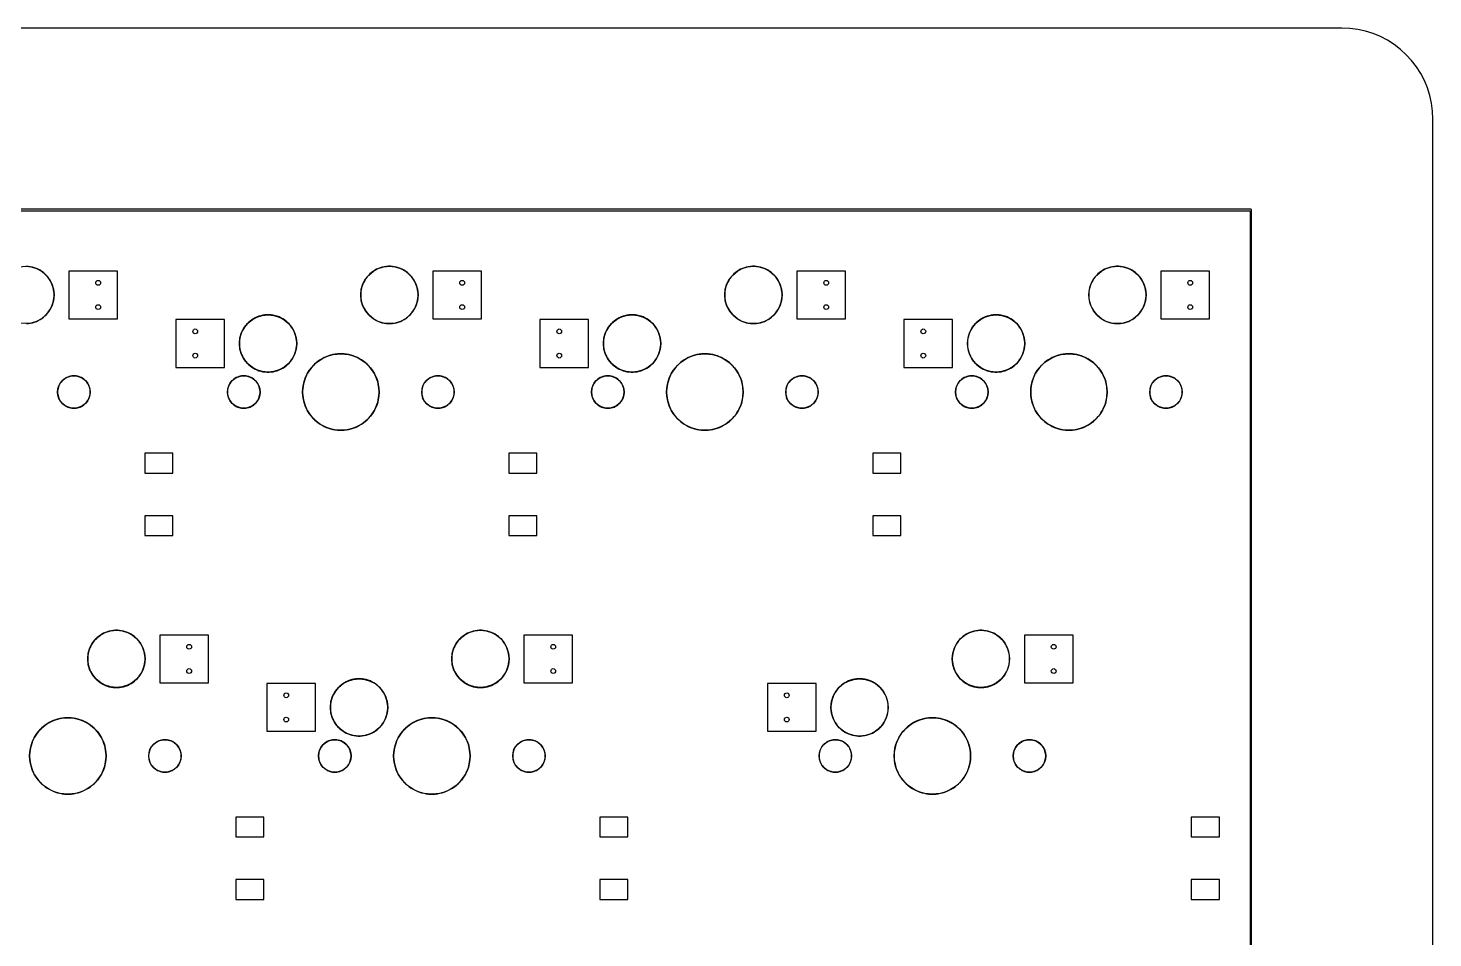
# Model space of a CAD drawing. Header units: millimetres. Extents: x 0 to 248, y 0 to 95.
# Drawn here: x 174.1 to 247.7, y 47.6 to 95.2 of the extents above; entities that cross this region are included whole.
import ezdxf

# ---------------------------------------------------------------- set-up
doc = ezdxf.new("R2010")
doc.units = ezdxf.units.MM

msp = doc.modelspace()

# ---------------------------------------------------------------- linework, layer by layer
at = {"layer": '16_copper'}
for points in [[(178.815, 82.53), (176.265, 82.53), (176.265, 80.03), (178.815, 80.03)], [(197.865, 82.53), (195.315, 82.53), (195.315, 80.03), (197.865, 80.03)], [(216.915, 82.53), (214.365, 82.53), (214.365, 80.03), (216.915, 80.03)], [(235.965, 82.53), (233.415, 82.53), (233.415, 80.03), (235.965, 80.03)], [(184.415, 79.99), (181.865, 79.99), (181.865, 77.49), (184.415, 77.49)], [(203.465, 79.99), (200.915, 79.99), (200.915, 77.49), (203.465, 77.49)], [(222.515, 79.99), (219.965, 79.99), (219.965, 77.49), (222.515, 77.49)], [(181.712, 72.996), (180.238, 72.996), (180.238, 71.959), (181.712, 71.959)], [(200.762, 72.996), (199.288, 72.996), (199.288, 71.959), (200.762, 71.959)], [(219.812, 72.996), (218.338, 72.996), (218.338, 71.959), (219.812, 71.959)], [(181.712, 69.726), (180.238, 69.726), (180.238, 68.689), (181.712, 68.689)], [(200.762, 69.726), (199.288, 69.726), (199.288, 68.689), (200.762, 68.689)], [(219.812, 69.726), (218.338, 69.726), (218.338, 68.689), (219.812, 68.689)], [(183.578, 63.48), (181.028, 63.48), (181.028, 60.98), (183.578, 60.98)], [(202.627, 63.48), (200.078, 63.48), (200.078, 60.98), (202.627, 60.98)], [(228.821, 63.48), (226.271, 63.48), (226.271, 60.98), (228.821, 60.98)], [(189.178, 60.94), (186.627, 60.94), (186.627, 58.44), (189.178, 58.44)], [(215.371, 60.94), (212.821, 60.94), (212.821, 58.44), (215.371, 58.44)], [(186.475, 53.946), (185.001, 53.946), (185.001, 52.909), (186.475, 52.909)], [(205.525, 53.946), (204.05, 53.946), (204.05, 52.909), (205.525, 52.909)], [(236.481, 53.946), (235.007, 53.946), (235.007, 52.909), (236.481, 52.909)], [(186.475, 50.676), (185.001, 50.676), (185.001, 49.639), (186.475, 49.639)], [(205.525, 50.676), (204.05, 50.676), (204.05, 49.639), (205.525, 49.639)], [(236.481, 50.676), (235.007, 50.676), (235.007, 49.639), (236.481, 49.639)]]:
    msp.add_lwpolyline(points, close=True, dxfattribs=at)
at = {"layer": '1_copper'}
msp.add_lwpolyline([(238.163, 9.525), (238.163, 85.725), (238.163, 85.726), (238.163, 85.727), (238.161, 85.733), (238.16, 85.74), (238.159, 85.741), (238.159, 85.742), (238.155, 85.747), (238.151, 85.753), (238.15, 85.753), (238.15, 85.754), (238.144, 85.757), (238.138, 85.761), (238.137, 85.761), (238.136, 85.761), (238.125, 85.763), (9.525, 85.763)], dxfattribs=at)
msp.add_lwpolyline([(9.563, 9.563), (9.563, 85.687), (238.087, 85.687), (238.087, 9.563)], close=True, dxfattribs=at)
at = {"layer": 'drills_NPTH'}
for centre, radius in [((173.99, 81.28), 1.5), ((193.04, 81.28), 1.5), ((212.09, 81.28), 1.5), ((231.14, 81.28), 1.5), ((186.69, 78.74), 1.5), ((205.74, 78.74), 1.5), ((224.79, 78.74), 1.5), ((190.5, 76.2), 2), ((209.55, 76.2), 2), ((228.6, 76.2), 2), ((176.53, 76.2), 0.85), ((185.42, 76.2), 0.85), ((195.58, 76.2), 0.85), ((204.47, 76.2), 0.85), ((214.63, 76.2), 0.85), ((223.52, 76.2), 0.85), ((233.68, 76.2), 0.85), ((178.752, 62.23), 1.5), ((197.803, 62.23), 1.5), ((223.996, 62.23), 1.5), ((191.453, 59.69), 1.5), ((217.646, 59.69), 1.5), ((176.213, 57.15), 2), ((195.263, 57.15), 2), ((221.456, 57.15), 2), ((181.293, 57.15), 0.85), ((190.183, 57.15), 0.85), ((200.343, 57.15), 0.85), ((216.376, 57.15), 0.85), ((226.536, 57.15), 0.85)]:
    msp.add_circle(centre, radius, dxfattribs=at)
at = {"layer": 'drills_PTH'}
for centre in [(177.8, 81.915), (196.85, 81.915), (215.9, 81.915), (234.95, 81.915), (177.8, 80.645), (196.85, 80.645), (215.9, 80.645), (234.95, 80.645), (182.88, 79.375), (201.93, 79.375), (220.98, 79.375), (182.88, 78.105), (201.93, 78.105), (220.98, 78.105), (182.562, 62.865), (201.613, 62.865), (227.806, 62.865), (182.562, 61.595), (201.613, 61.595), (227.806, 61.595), (187.643, 60.325), (213.836, 60.325), (187.643, 59.055), (213.836, 59.055)]:
    msp.add_circle(centre, 0.125, dxfattribs=at)
at = {"layer": 'holes'}
msp.add_lwpolyline([(174.044, 79.78), (174.15, 79.788), (174.257, 79.803), (174.361, 79.826), (174.464, 79.856), (174.564, 79.893), (174.662, 79.938), (174.756, 79.989), (174.846, 80.047), (174.932, 80.111), (175.013, 80.181), (175.089, 80.257), (175.159, 80.338), (175.223, 80.424), (175.281, 80.514), (175.332, 80.608), (175.377, 80.706), (175.414, 80.806), (175.444, 80.909), (175.467, 81.014), (175.482, 81.12), (175.49, 81.226), (175.49, 81.334), (175.482, 81.44), (175.467, 81.547), (175.444, 81.651), (175.414, 81.754), (175.377, 81.854), (175.332, 81.952), (175.281, 82.046), (175.223, 82.136), (175.159, 82.222), (175.089, 82.303), (175.013, 82.379), (174.932, 82.449), (174.846, 82.513), (174.756, 82.571), (174.662, 82.622), (174.564, 82.667), (174.464, 82.704), (174.361, 82.734), (174.257, 82.757), (174.15, 82.772), (174.044, 82.78)], dxfattribs=at)
for points in [[(191.54, 81.226), (191.548, 81.12), (191.563, 81.014), (191.586, 80.909), (191.616, 80.806), (191.653, 80.706), (191.698, 80.608), (191.749, 80.514), (191.807, 80.424), (191.871, 80.338), (191.941, 80.257), (192.017, 80.181), (192.098, 80.111), (192.184, 80.047), (192.274, 79.989), (192.368, 79.938), (192.466, 79.893), (192.566, 79.856), (192.669, 79.826), (192.774, 79.803), (192.88, 79.788), (192.986, 79.78), (193.094, 79.78), (193.2, 79.788), (193.306, 79.803), (193.411, 79.826), (193.514, 79.856), (193.614, 79.893), (193.712, 79.938), (193.806, 79.989), (193.896, 80.047), (193.982, 80.111), (194.063, 80.181), (194.139, 80.257), (194.209, 80.338), (194.273, 80.424), (194.331, 80.514), (194.382, 80.608), (194.427, 80.706), (194.464, 80.806), (194.494, 80.909), (194.517, 81.014), (194.532, 81.12), (194.54, 81.226), (194.54, 81.334), (194.532, 81.44), (194.517, 81.547), (194.494, 81.651), (194.464, 81.754), (194.427, 81.854), (194.382, 81.952), (194.331, 82.046), (194.273, 82.136), (194.209, 82.222), (194.139, 82.303), (194.063, 82.379), (193.982, 82.449), (193.896, 82.513), (193.806, 82.571), (193.712, 82.622), (193.614, 82.667), (193.514, 82.704), (193.411, 82.734), (193.306, 82.757), (193.2, 82.772), (193.094, 82.78), (192.986, 82.78), (192.88, 82.772), (192.774, 82.757), (192.669, 82.734), (192.566, 82.704), (192.466, 82.667), (192.368, 82.622), (192.274, 82.571), (192.184, 82.513), (192.098, 82.449), (192.017, 82.379), (191.941, 82.303), (191.871, 82.222), (191.807, 82.136), (191.749, 82.046), (191.698, 81.952), (191.653, 81.854), (191.616, 81.754), (191.586, 81.651), (191.563, 81.547), (191.548, 81.44), (191.54, 81.334), (191.54, 81.226)], [(210.59, 81.226), (210.598, 81.12), (210.613, 81.014), (210.636, 80.909), (210.666, 80.806), (210.703, 80.706), (210.748, 80.608), (210.799, 80.514), (210.857, 80.424), (210.921, 80.338), (210.991, 80.257), (211.067, 80.181), (211.148, 80.111), (211.234, 80.047), (211.324, 79.989), (211.418, 79.938), (211.516, 79.893), (211.616, 79.856), (211.719, 79.826), (211.824, 79.803), (211.93, 79.788), (212.036, 79.78), (212.144, 79.78), (212.25, 79.788), (212.357, 79.803), (212.461, 79.826), (212.564, 79.856), (212.664, 79.893), (212.762, 79.938), (212.856, 79.989), (212.946, 80.047), (213.032, 80.111), (213.113, 80.181), (213.189, 80.257), (213.259, 80.338), (213.323, 80.424), (213.381, 80.514), (213.432, 80.608), (213.477, 80.706), (213.514, 80.806), (213.544, 80.909), (213.567, 81.014), (213.582, 81.12), (213.59, 81.226), (213.59, 81.334), (213.582, 81.44), (213.567, 81.547), (213.544, 81.651), (213.514, 81.754), (213.477, 81.854), (213.432, 81.952), (213.381, 82.046), (213.323, 82.136), (213.259, 82.222), (213.189, 82.303), (213.113, 82.379), (213.032, 82.449), (212.946, 82.513), (212.856, 82.571), (212.762, 82.622), (212.664, 82.667), (212.564, 82.704), (212.461, 82.734), (212.357, 82.757), (212.25, 82.772), (212.144, 82.78), (212.036, 82.78), (211.93, 82.772), (211.824, 82.757), (211.719, 82.734), (211.616, 82.704), (211.516, 82.667), (211.418, 82.622), (211.324, 82.571), (211.234, 82.513), (211.148, 82.449), (211.067, 82.379), (210.991, 82.303), (210.921, 82.222), (210.857, 82.136), (210.799, 82.046), (210.748, 81.952), (210.703, 81.854), (210.666, 81.754), (210.636, 81.651), (210.613, 81.547), (210.598, 81.44), (210.59, 81.334), (210.59, 81.226)], [(229.64, 81.226), (229.648, 81.12), (229.663, 81.014), (229.686, 80.909), (229.716, 80.806), (229.753, 80.706), (229.798, 80.608), (229.849, 80.514), (229.907, 80.424), (229.971, 80.338), (230.041, 80.257), (230.117, 80.181), (230.198, 80.111), (230.284, 80.047), (230.374, 79.989), (230.468, 79.938), (230.566, 79.893), (230.666, 79.856), (230.769, 79.826), (230.874, 79.803), (230.98, 79.788), (231.086, 79.78), (231.194, 79.78), (231.3, 79.788), (231.407, 79.803), (231.511, 79.826), (231.614, 79.856), (231.714, 79.893), (231.812, 79.938), (231.906, 79.989), (231.996, 80.047), (232.082, 80.111), (232.163, 80.181), (232.239, 80.257), (232.309, 80.338), (232.373, 80.424), (232.431, 80.514), (232.482, 80.608), (232.527, 80.706), (232.564, 80.806), (232.594, 80.909), (232.617, 81.014), (232.632, 81.12), (232.64, 81.226), (232.64, 81.334), (232.632, 81.44), (232.617, 81.547), (232.594, 81.651), (232.564, 81.754), (232.527, 81.854), (232.482, 81.952), (232.431, 82.046), (232.373, 82.136), (232.309, 82.222), (232.239, 82.303), (232.163, 82.379), (232.082, 82.449), (231.996, 82.513), (231.906, 82.571), (231.812, 82.622), (231.714, 82.667), (231.614, 82.704), (231.511, 82.734), (231.407, 82.757), (231.3, 82.772), (231.194, 82.78), (231.086, 82.78), (230.98, 82.772), (230.874, 82.757), (230.769, 82.734), (230.666, 82.704), (230.566, 82.667), (230.468, 82.622), (230.374, 82.571), (230.284, 82.513), (230.198, 82.449), (230.117, 82.379), (230.041, 82.303), (229.971, 82.222), (229.907, 82.136), (229.849, 82.046), (229.798, 81.952), (229.753, 81.854), (229.716, 81.754), (229.686, 81.651), (229.663, 81.547), (229.648, 81.44), (229.64, 81.334), (229.64, 81.226)], [(185.19, 78.686), (185.198, 78.58), (185.213, 78.474), (185.236, 78.369), (185.266, 78.266), (185.303, 78.166), (185.348, 78.068), (185.399, 77.974), (185.457, 77.884), (185.521, 77.798), (185.591, 77.717), (185.667, 77.641), (185.748, 77.571), (185.834, 77.507), (185.924, 77.449), (186.018, 77.398), (186.116, 77.353), (186.216, 77.316), (186.319, 77.286), (186.424, 77.263), (186.53, 77.248), (186.636, 77.24), (186.744, 77.24), (186.85, 77.248), (186.957, 77.263), (187.061, 77.286), (187.164, 77.316), (187.264, 77.353), (187.362, 77.398), (187.456, 77.449), (187.546, 77.507), (187.632, 77.571), (187.713, 77.641), (187.789, 77.717), (187.859, 77.798), (187.923, 77.884), (187.981, 77.974), (188.032, 78.068), (188.077, 78.166), (188.114, 78.266), (188.144, 78.369), (188.167, 78.474), (188.182, 78.58), (188.19, 78.686), (188.19, 78.794), (188.182, 78.9), (188.167, 79.007), (188.144, 79.111), (188.114, 79.214), (188.077, 79.314), (188.032, 79.412), (187.981, 79.506), (187.923, 79.596), (187.859, 79.682), (187.789, 79.763), (187.713, 79.839), (187.632, 79.909), (187.546, 79.973), (187.456, 80.031), (187.362, 80.082), (187.264, 80.127), (187.164, 80.164), (187.061, 80.194), (186.957, 80.217), (186.85, 80.232), (186.744, 80.24), (186.636, 80.24), (186.53, 80.232), (186.424, 80.217), (186.319, 80.194), (186.216, 80.164), (186.116, 80.127), (186.018, 80.082), (185.924, 80.031), (185.834, 79.973), (185.748, 79.909), (185.667, 79.839), (185.591, 79.763), (185.521, 79.682), (185.457, 79.596), (185.399, 79.506), (185.348, 79.412), (185.303, 79.314), (185.266, 79.214), (185.236, 79.111), (185.213, 79.007), (185.198, 78.9), (185.19, 78.794), (185.19, 78.686)], [(204.24, 78.686), (204.248, 78.58), (204.263, 78.474), (204.286, 78.369), (204.316, 78.266), (204.353, 78.166), (204.398, 78.068), (204.449, 77.974), (204.507, 77.884), (204.571, 77.798), (204.641, 77.717), (204.717, 77.641), (204.798, 77.571), (204.884, 77.507), (204.974, 77.449), (205.068, 77.398), (205.166, 77.353), (205.266, 77.316), (205.369, 77.286), (205.474, 77.263), (205.58, 77.248), (205.686, 77.24), (205.794, 77.24), (205.9, 77.248), (206.007, 77.263), (206.111, 77.286), (206.214, 77.316), (206.314, 77.353), (206.412, 77.398), (206.506, 77.449), (206.596, 77.507), (206.682, 77.571), (206.763, 77.641), (206.839, 77.717), (206.909, 77.798), (206.973, 77.884), (207.031, 77.974), (207.082, 78.068), (207.127, 78.166), (207.164, 78.266), (207.194, 78.369), (207.217, 78.474), (207.232, 78.58), (207.24, 78.686), (207.24, 78.794), (207.232, 78.9), (207.217, 79.007), (207.194, 79.111), (207.164, 79.214), (207.127, 79.314), (207.082, 79.412), (207.031, 79.506), (206.973, 79.596), (206.909, 79.682), (206.839, 79.763), (206.763, 79.839), (206.682, 79.909), (206.596, 79.973), (206.506, 80.031), (206.412, 80.082), (206.314, 80.127), (206.214, 80.164), (206.111, 80.194), (206.007, 80.217), (205.9, 80.232), (205.794, 80.24), (205.686, 80.24), (205.58, 80.232), (205.474, 80.217), (205.369, 80.194), (205.266, 80.164), (205.166, 80.127), (205.068, 80.082), (204.974, 80.031), (204.884, 79.973), (204.798, 79.909), (204.717, 79.839), (204.641, 79.763), (204.571, 79.682), (204.507, 79.596), (204.449, 79.506), (204.398, 79.412), (204.353, 79.314), (204.316, 79.214), (204.286, 79.111), (204.263, 79.007), (204.248, 78.9), (204.24, 78.794), (204.24, 78.686)], [(223.29, 78.686), (223.298, 78.58), (223.313, 78.474), (223.336, 78.369), (223.366, 78.266), (223.403, 78.166), (223.448, 78.068), (223.499, 77.974), (223.557, 77.884), (223.621, 77.798), (223.691, 77.717), (223.767, 77.641), (223.848, 77.571), (223.934, 77.507), (224.024, 77.449), (224.118, 77.398), (224.216, 77.353), (224.316, 77.316), (224.419, 77.286), (224.524, 77.263), (224.63, 77.248), (224.736, 77.24), (224.844, 77.24), (224.95, 77.248), (225.056, 77.263), (225.161, 77.286), (225.264, 77.316), (225.364, 77.353), (225.462, 77.398), (225.556, 77.449), (225.646, 77.507), (225.732, 77.571), (225.813, 77.641), (225.889, 77.717), (225.959, 77.798), (226.023, 77.884), (226.081, 77.974), (226.132, 78.068), (226.177, 78.166), (226.214, 78.266), (226.244, 78.369), (226.267, 78.474), (226.282, 78.58), (226.29, 78.686), (226.29, 78.794), (226.282, 78.9), (226.267, 79.007), (226.244, 79.111), (226.214, 79.214), (226.177, 79.314), (226.132, 79.412), (226.081, 79.506), (226.023, 79.596), (225.959, 79.682), (225.889, 79.763), (225.813, 79.839), (225.732, 79.909), (225.646, 79.973), (225.556, 80.031), (225.462, 80.082), (225.364, 80.127), (225.264, 80.164), (225.161, 80.194), (225.056, 80.217), (224.95, 80.232), (224.844, 80.24), (224.736, 80.24), (224.63, 80.232), (224.524, 80.217), (224.419, 80.194), (224.316, 80.164), (224.216, 80.127), (224.118, 80.082), (224.024, 80.031), (223.934, 79.973), (223.848, 79.909), (223.767, 79.839), (223.691, 79.763), (223.621, 79.682), (223.557, 79.596), (223.499, 79.506), (223.448, 79.412), (223.403, 79.314), (223.366, 79.214), (223.336, 79.111), (223.313, 79.007), (223.298, 78.9), (223.29, 78.794), (223.29, 78.686)], [(188.5, 76.14), (188.507, 76.019), (188.522, 75.899), (188.544, 75.78), (188.573, 75.663), (188.609, 75.547), (188.651, 75.434), (188.701, 75.324), (188.757, 75.217), (188.82, 75.114), (188.888, 75.014), (188.963, 74.919), (189.043, 74.829), (189.129, 74.743), (189.219, 74.663), (189.314, 74.588), (189.414, 74.52), (189.517, 74.457), (189.624, 74.401), (189.734, 74.351), (189.847, 74.309), (189.963, 74.273), (190.08, 74.244), (190.199, 74.222), (190.319, 74.207), (190.44, 74.2), (190.56, 74.2), (190.681, 74.207), (190.801, 74.222), (190.92, 74.244), (191.037, 74.273), (191.153, 74.309), (191.266, 74.351), (191.376, 74.401), (191.483, 74.457), (191.586, 74.52), (191.686, 74.588), (191.781, 74.663), (191.871, 74.743), (191.957, 74.829), (192.037, 74.919), (192.112, 75.014), (192.18, 75.114), (192.243, 75.217), (192.299, 75.324), (192.349, 75.434), (192.391, 75.547), (192.427, 75.663), (192.456, 75.78), (192.478, 75.899), (192.493, 76.019), (192.5, 76.14), (192.5, 76.26), (192.493, 76.381), (192.478, 76.501), (192.456, 76.62), (192.427, 76.737), (192.391, 76.853), (192.349, 76.966), (192.299, 77.076), (192.243, 77.183), (192.18, 77.286), (192.112, 77.386), (192.037, 77.481), (191.957, 77.571), (191.871, 77.657), (191.781, 77.737), (191.686, 77.812), (191.586, 77.88), (191.483, 77.943), (191.376, 77.999), (191.266, 78.049), (191.153, 78.091), (191.037, 78.127), (190.92, 78.156), (190.801, 78.178), (190.681, 78.193), (190.56, 78.2), (190.44, 78.2), (190.319, 78.193), (190.199, 78.178), (190.08, 78.156), (189.963, 78.127), (189.847, 78.091), (189.734, 78.049), (189.624, 77.999), (189.517, 77.943), (189.414, 77.88), (189.314, 77.812), (189.219, 77.737), (189.129, 77.657), (189.043, 77.571), (188.963, 77.481), (188.888, 77.386), (188.82, 77.286), (188.757, 77.183), (188.701, 77.076), (188.651, 76.966), (188.609, 76.853), (188.573, 76.737), (188.544, 76.62), (188.522, 76.501), (188.507, 76.381), (188.5, 76.26), (188.5, 76.14)], [(207.55, 76.14), (207.557, 76.019), (207.572, 75.899), (207.594, 75.78), (207.623, 75.663), (207.659, 75.547), (207.701, 75.434), (207.751, 75.324), (207.807, 75.217), (207.87, 75.114), (207.938, 75.014), (208.013, 74.919), (208.093, 74.829), (208.179, 74.743), (208.269, 74.663), (208.364, 74.588), (208.464, 74.52), (208.567, 74.457), (208.674, 74.401), (208.784, 74.351), (208.897, 74.309), (209.013, 74.273), (209.13, 74.244), (209.249, 74.222), (209.369, 74.207), (209.49, 74.2), (209.61, 74.2), (209.731, 74.207), (209.851, 74.222), (209.97, 74.244), (210.087, 74.273), (210.203, 74.309), (210.316, 74.351), (210.426, 74.401), (210.533, 74.457), (210.636, 74.52), (210.736, 74.588), (210.831, 74.663), (210.921, 74.743), (211.007, 74.829), (211.087, 74.919), (211.162, 75.014), (211.23, 75.114), (211.293, 75.217), (211.349, 75.324), (211.399, 75.434), (211.441, 75.547), (211.477, 75.663), (211.506, 75.78), (211.528, 75.899), (211.543, 76.019), (211.55, 76.14), (211.55, 76.26), (211.543, 76.381), (211.528, 76.501), (211.506, 76.62), (211.477, 76.737), (211.441, 76.853), (211.399, 76.966), (211.349, 77.076), (211.293, 77.183), (211.23, 77.286), (211.162, 77.386), (211.087, 77.481), (211.007, 77.571), (210.921, 77.657), (210.831, 77.737), (210.736, 77.812), (210.636, 77.88), (210.533, 77.943), (210.426, 77.999), (210.316, 78.049), (210.203, 78.091), (210.087, 78.127), (209.97, 78.156), (209.851, 78.178), (209.731, 78.193), (209.61, 78.2), (209.49, 78.2), (209.369, 78.193), (209.249, 78.178), (209.13, 78.156), (209.013, 78.127), (208.897, 78.091), (208.784, 78.049), (208.674, 77.999), (208.567, 77.943), (208.464, 77.88), (208.364, 77.812), (208.269, 77.737), (208.179, 77.657), (208.093, 77.571), (208.013, 77.481), (207.938, 77.386), (207.87, 77.286), (207.807, 77.183), (207.751, 77.076), (207.701, 76.966), (207.659, 76.853), (207.623, 76.737), (207.594, 76.62), (207.572, 76.501), (207.557, 76.381), (207.55, 76.26), (207.55, 76.14)], [(226.6, 76.14), (226.607, 76.019), (226.622, 75.899), (226.644, 75.78), (226.673, 75.663), (226.709, 75.547), (226.751, 75.434), (226.801, 75.324), (226.857, 75.217), (226.92, 75.114), (226.988, 75.014), (227.063, 74.919), (227.143, 74.829), (227.229, 74.743), (227.319, 74.663), (227.414, 74.588), (227.514, 74.52), (227.617, 74.457), (227.724, 74.401), (227.834, 74.351), (227.947, 74.309), (228.063, 74.273), (228.18, 74.244), (228.299, 74.222), (228.419, 74.207), (228.54, 74.2), (228.66, 74.2), (228.781, 74.207), (228.901, 74.222), (229.02, 74.244), (229.137, 74.273), (229.253, 74.309), (229.366, 74.351), (229.476, 74.401), (229.583, 74.457), (229.686, 74.52), (229.786, 74.588), (229.881, 74.663), (229.971, 74.743), (230.057, 74.829), (230.137, 74.919), (230.212, 75.014), (230.28, 75.114), (230.343, 75.217), (230.399, 75.324), (230.449, 75.434), (230.491, 75.547), (230.527, 75.663), (230.556, 75.78), (230.578, 75.899), (230.593, 76.019), (230.6, 76.14), (230.6, 76.26), (230.593, 76.381), (230.578, 76.501), (230.556, 76.62), (230.527, 76.737), (230.491, 76.853), (230.449, 76.966), (230.399, 77.076), (230.343, 77.183), (230.28, 77.286), (230.212, 77.386), (230.137, 77.481), (230.057, 77.571), (229.971, 77.657), (229.881, 77.737), (229.786, 77.812), (229.686, 77.88), (229.583, 77.943), (229.476, 77.999), (229.366, 78.049), (229.253, 78.091), (229.137, 78.127), (229.02, 78.156), (228.901, 78.178), (228.781, 78.193), (228.66, 78.2), (228.54, 78.2), (228.419, 78.193), (228.299, 78.178), (228.18, 78.156), (228.063, 78.127), (227.947, 78.091), (227.834, 78.049), (227.724, 77.999), (227.617, 77.943), (227.514, 77.88), (227.414, 77.812), (227.319, 77.737), (227.229, 77.657), (227.143, 77.571), (227.063, 77.481), (226.988, 77.386), (226.92, 77.286), (226.857, 77.183), (226.801, 77.076), (226.751, 76.966), (226.709, 76.853), (226.673, 76.737), (226.644, 76.62), (226.622, 76.501), (226.607, 76.381), (226.6, 76.26), (226.6, 76.14)], [(175.68, 76.163), (175.686, 76.089), (175.699, 76.016), (175.719, 75.944), (175.744, 75.874), (175.775, 75.807), (175.812, 75.743), (175.855, 75.682), (175.903, 75.625), (175.955, 75.573), (176.012, 75.525), (176.073, 75.482), (176.137, 75.445), (176.204, 75.414), (176.274, 75.389), (176.346, 75.369), (176.419, 75.356), (176.493, 75.35), (176.567, 75.35), (176.641, 75.356), (176.714, 75.369), (176.786, 75.389), (176.856, 75.414), (176.923, 75.445), (176.987, 75.482), (177.048, 75.525), (177.105, 75.573), (177.157, 75.625), (177.205, 75.682), (177.248, 75.743), (177.285, 75.807), (177.316, 75.874), (177.341, 75.944), (177.361, 76.016), (177.374, 76.089), (177.38, 76.163), (177.38, 76.237), (177.374, 76.311), (177.361, 76.384), (177.341, 76.456), (177.316, 76.526), (177.285, 76.593), (177.248, 76.657), (177.205, 76.718), (177.157, 76.775), (177.105, 76.827), (177.048, 76.875), (176.987, 76.918), (176.923, 76.955), (176.856, 76.986), (176.786, 77.011), (176.714, 77.031), (176.641, 77.044), (176.567, 77.05), (176.493, 77.05), (176.419, 77.044), (176.346, 77.031), (176.274, 77.011), (176.204, 76.986), (176.137, 76.955), (176.073, 76.918), (176.012, 76.875), (175.955, 76.827), (175.903, 76.775), (175.855, 76.718), (175.812, 76.657), (175.775, 76.593), (175.744, 76.526), (175.719, 76.456), (175.699, 76.384), (175.686, 76.311), (175.68, 76.237), (175.68, 76.163)], [(184.57, 76.163), (184.576, 76.089), (184.589, 76.016), (184.609, 75.944), (184.634, 75.874), (184.665, 75.807), (184.702, 75.743), (184.745, 75.682), (184.793, 75.625), (184.845, 75.573), (184.902, 75.525), (184.963, 75.482), (185.027, 75.445), (185.094, 75.414), (185.164, 75.389), (185.236, 75.369), (185.309, 75.356), (185.383, 75.35), (185.457, 75.35), (185.531, 75.356), (185.604, 75.369), (185.676, 75.389), (185.746, 75.414), (185.813, 75.445), (185.877, 75.482), (185.938, 75.525), (185.995, 75.573), (186.047, 75.625), (186.095, 75.682), (186.138, 75.743), (186.175, 75.807), (186.206, 75.874), (186.231, 75.944), (186.251, 76.016), (186.264, 76.089), (186.27, 76.163), (186.27, 76.237), (186.264, 76.311), (186.251, 76.384), (186.231, 76.456), (186.206, 76.526), (186.175, 76.593), (186.138, 76.657), (186.095, 76.718), (186.047, 76.775), (185.995, 76.827), (185.938, 76.875), (185.877, 76.918), (185.813, 76.955), (185.746, 76.986), (185.676, 77.011), (185.604, 77.031), (185.531, 77.044), (185.457, 77.05), (185.383, 77.05), (185.309, 77.044), (185.236, 77.031), (185.164, 77.011), (185.094, 76.986), (185.027, 76.955), (184.963, 76.918), (184.902, 76.875), (184.845, 76.827), (184.793, 76.775), (184.745, 76.718), (184.702, 76.657), (184.665, 76.593), (184.634, 76.526), (184.609, 76.456), (184.589, 76.384), (184.576, 76.311), (184.57, 76.237), (184.57, 76.163)], [(194.73, 76.163), (194.736, 76.089), (194.749, 76.016), (194.769, 75.944), (194.794, 75.874), (194.825, 75.807), (194.862, 75.743), (194.905, 75.682), (194.953, 75.625), (195.005, 75.573), (195.062, 75.525), (195.123, 75.482), (195.187, 75.445), (195.254, 75.414), (195.324, 75.389), (195.396, 75.369), (195.469, 75.356), (195.543, 75.35), (195.617, 75.35), (195.691, 75.356), (195.764, 75.369), (195.836, 75.389), (195.906, 75.414), (195.973, 75.445), (196.037, 75.482), (196.098, 75.525), (196.155, 75.573), (196.207, 75.625), (196.255, 75.682), (196.298, 75.743), (196.335, 75.807), (196.366, 75.874), (196.391, 75.944), (196.411, 76.016), (196.424, 76.089), (196.43, 76.163), (196.43, 76.237), (196.424, 76.311), (196.411, 76.384), (196.391, 76.456), (196.366, 76.526), (196.335, 76.593), (196.298, 76.657), (196.255, 76.718), (196.207, 76.775), (196.155, 76.827), (196.098, 76.875), (196.037, 76.918), (195.973, 76.955), (195.906, 76.986), (195.836, 77.011), (195.764, 77.031), (195.691, 77.044), (195.617, 77.05), (195.543, 77.05), (195.469, 77.044), (195.396, 77.031), (195.324, 77.011), (195.254, 76.986), (195.187, 76.955), (195.123, 76.918), (195.062, 76.875), (195.005, 76.827), (194.953, 76.775), (194.905, 76.718), (194.862, 76.657), (194.825, 76.593), (194.794, 76.526), (194.769, 76.456), (194.749, 76.384), (194.736, 76.311), (194.73, 76.237), (194.73, 76.163)], [(203.62, 76.163), (203.626, 76.089), (203.639, 76.016), (203.659, 75.944), (203.684, 75.874), (203.715, 75.807), (203.752, 75.743), (203.795, 75.682), (203.843, 75.625), (203.895, 75.573), (203.952, 75.525), (204.013, 75.482), (204.077, 75.445), (204.144, 75.414), (204.214, 75.389), (204.286, 75.369), (204.359, 75.356), (204.433, 75.35), (204.507, 75.35), (204.581, 75.356), (204.654, 75.369), (204.726, 75.389), (204.796, 75.414), (204.863, 75.445), (204.927, 75.482), (204.988, 75.525), (205.045, 75.573), (205.097, 75.625), (205.145, 75.682), (205.188, 75.743), (205.225, 75.807), (205.256, 75.874), (205.281, 75.944), (205.301, 76.016), (205.314, 76.089), (205.32, 76.163), (205.32, 76.237), (205.314, 76.311), (205.301, 76.384), (205.281, 76.456), (205.256, 76.526), (205.225, 76.593), (205.188, 76.657), (205.145, 76.718), (205.097, 76.775), (205.045, 76.827), (204.988, 76.875), (204.927, 76.918), (204.863, 76.955), (204.796, 76.986), (204.726, 77.011), (204.654, 77.031), (204.581, 77.044), (204.507, 77.05), (204.433, 77.05), (204.359, 77.044), (204.286, 77.031), (204.214, 77.011), (204.144, 76.986), (204.077, 76.955), (204.013, 76.918), (203.952, 76.875), (203.895, 76.827), (203.843, 76.775), (203.795, 76.718), (203.752, 76.657), (203.715, 76.593), (203.684, 76.526), (203.659, 76.456), (203.639, 76.384), (203.626, 76.311), (203.62, 76.237), (203.62, 76.163)], [(213.78, 76.163), (213.786, 76.089), (213.799, 76.016), (213.819, 75.944), (213.844, 75.874), (213.875, 75.807), (213.912, 75.743), (213.955, 75.682), (214.003, 75.625), (214.055, 75.573), (214.112, 75.525), (214.173, 75.482), (214.237, 75.445), (214.304, 75.414), (214.374, 75.389), (214.446, 75.369), (214.519, 75.356), (214.593, 75.35), (214.667, 75.35), (214.741, 75.356), (214.814, 75.369), (214.886, 75.389), (214.956, 75.414), (215.023, 75.445), (215.087, 75.482), (215.148, 75.525), (215.205, 75.573), (215.257, 75.625), (215.305, 75.682), (215.348, 75.743), (215.385, 75.807), (215.416, 75.874), (215.441, 75.944), (215.461, 76.016), (215.474, 76.089), (215.48, 76.163), (215.48, 76.237), (215.474, 76.311), (215.461, 76.384), (215.441, 76.456), (215.416, 76.526), (215.385, 76.593), (215.348, 76.657), (215.305, 76.718), (215.257, 76.775), (215.205, 76.827), (215.148, 76.875), (215.087, 76.918), (215.023, 76.955), (214.956, 76.986), (214.886, 77.011), (214.814, 77.031), (214.741, 77.044), (214.667, 77.05), (214.593, 77.05), (214.519, 77.044), (214.446, 77.031), (214.374, 77.011), (214.304, 76.986), (214.237, 76.955), (214.173, 76.918), (214.112, 76.875), (214.055, 76.827), (214.003, 76.775), (213.955, 76.718), (213.912, 76.657), (213.875, 76.593), (213.844, 76.526), (213.819, 76.456), (213.799, 76.384), (213.786, 76.311), (213.78, 76.237), (213.78, 76.163)], [(222.67, 76.163), (222.676, 76.089), (222.689, 76.016), (222.709, 75.944), (222.734, 75.874), (222.765, 75.807), (222.802, 75.743), (222.845, 75.682), (222.893, 75.625), (222.945, 75.573), (223.002, 75.525), (223.063, 75.482), (223.127, 75.445), (223.194, 75.414), (223.264, 75.389), (223.336, 75.369), (223.409, 75.356), (223.483, 75.35), (223.557, 75.35), (223.631, 75.356), (223.704, 75.369), (223.776, 75.389), (223.846, 75.414), (223.913, 75.445), (223.977, 75.482), (224.038, 75.525), (224.095, 75.573), (224.147, 75.625), (224.195, 75.682), (224.238, 75.743), (224.275, 75.807), (224.306, 75.874), (224.331, 75.944), (224.351, 76.016), (224.364, 76.089), (224.37, 76.163), (224.37, 76.237), (224.364, 76.311), (224.351, 76.384), (224.331, 76.456), (224.306, 76.526), (224.275, 76.593), (224.238, 76.657), (224.195, 76.718), (224.147, 76.775), (224.095, 76.827), (224.038, 76.875), (223.977, 76.918), (223.913, 76.955), (223.846, 76.986), (223.776, 77.011), (223.704, 77.031), (223.631, 77.044), (223.557, 77.05), (223.483, 77.05), (223.409, 77.044), (223.336, 77.031), (223.264, 77.011), (223.194, 76.986), (223.127, 76.955), (223.063, 76.918), (223.002, 76.875), (222.945, 76.827), (222.893, 76.775), (222.845, 76.718), (222.802, 76.657), (222.765, 76.593), (222.734, 76.526), (222.709, 76.456), (222.689, 76.384), (222.676, 76.311), (222.67, 76.237), (222.67, 76.163)], [(232.83, 76.163), (232.836, 76.089), (232.849, 76.016), (232.869, 75.944), (232.894, 75.874), (232.925, 75.807), (232.962, 75.743), (233.005, 75.682), (233.053, 75.625), (233.105, 75.573), (233.162, 75.525), (233.223, 75.482), (233.287, 75.445), (233.354, 75.414), (233.424, 75.389), (233.496, 75.369), (233.569, 75.356), (233.643, 75.35), (233.717, 75.35), (233.791, 75.356), (233.864, 75.369), (233.936, 75.389), (234.006, 75.414), (234.073, 75.445), (234.137, 75.482), (234.198, 75.525), (234.255, 75.573), (234.307, 75.625), (234.355, 75.682), (234.398, 75.743), (234.435, 75.807), (234.466, 75.874), (234.491, 75.944), (234.511, 76.016), (234.524, 76.089), (234.53, 76.163), (234.53, 76.237), (234.524, 76.311), (234.511, 76.384), (234.491, 76.456), (234.466, 76.526), (234.435, 76.593), (234.398, 76.657), (234.355, 76.718), (234.307, 76.775), (234.255, 76.827), (234.198, 76.875), (234.137, 76.918), (234.073, 76.955), (234.006, 76.986), (233.936, 77.011), (233.864, 77.031), (233.791, 77.044), (233.717, 77.05), (233.643, 77.05), (233.569, 77.044), (233.496, 77.031), (233.424, 77.011), (233.354, 76.986), (233.287, 76.955), (233.223, 76.918), (233.162, 76.875), (233.105, 76.827), (233.053, 76.775), (233.005, 76.718), (232.962, 76.657), (232.925, 76.593), (232.894, 76.526), (232.869, 76.456), (232.849, 76.384), (232.836, 76.311), (232.83, 76.237), (232.83, 76.163)], [(177.252, 62.176), (177.26, 62.07), (177.275, 61.964), (177.298, 61.859), (177.328, 61.756), (177.366, 61.656), (177.41, 61.558), (177.462, 61.464), (177.52, 61.374), (177.584, 61.288), (177.654, 61.207), (177.73, 61.131), (177.811, 61.061), (177.896, 60.997), (177.987, 60.939), (178.081, 60.888), (178.178, 60.843), (178.279, 60.806), (178.381, 60.776), (178.486, 60.753), (178.592, 60.738), (178.699, 60.73), (178.806, 60.73), (178.913, 60.738), (179.019, 60.753), (179.124, 60.776), (179.227, 60.806), (179.327, 60.843), (179.424, 60.888), (179.518, 60.939), (179.609, 60.997), (179.694, 61.061), (179.775, 61.131), (179.851, 61.207), (179.921, 61.288), (179.985, 61.374), (180.043, 61.464), (180.095, 61.558), (180.139, 61.656), (180.177, 61.756), (180.207, 61.859), (180.23, 61.964), (180.245, 62.07), (180.252, 62.176), (180.252, 62.284), (180.245, 62.39), (180.23, 62.497), (180.207, 62.601), (180.177, 62.704), (180.139, 62.804), (180.095, 62.902), (180.043, 62.996), (179.985, 63.086), (179.921, 63.172), (179.851, 63.253), (179.775, 63.329), (179.694, 63.399), (179.609, 63.463), (179.518, 63.521), (179.424, 63.572), (179.327, 63.617), (179.227, 63.654), (179.124, 63.684), (179.019, 63.707), (178.913, 63.722), (178.806, 63.73), (178.699, 63.73), (178.592, 63.722), (178.486, 63.707), (178.381, 63.684), (178.279, 63.654), (178.178, 63.617), (178.081, 63.572), (177.987, 63.521), (177.896, 63.463), (177.811, 63.399), (177.73, 63.329), (177.654, 63.253), (177.584, 63.172), (177.52, 63.086), (177.462, 62.996), (177.41, 62.902), (177.366, 62.804), (177.328, 62.704), (177.298, 62.601), (177.275, 62.497), (177.26, 62.39), (177.252, 62.284), (177.252, 62.176)], [(196.303, 62.176), (196.31, 62.07), (196.325, 61.964), (196.348, 61.859), (196.378, 61.756), (196.416, 61.656), (196.46, 61.558), (196.512, 61.464), (196.57, 61.374), (196.634, 61.288), (196.704, 61.207), (196.78, 61.131), (196.861, 61.061), (196.946, 60.997), (197.037, 60.939), (197.131, 60.888), (197.228, 60.843), (197.329, 60.806), (197.431, 60.776), (197.536, 60.753), (197.642, 60.738), (197.749, 60.73), (197.856, 60.73), (197.963, 60.738), (198.069, 60.753), (198.174, 60.776), (198.276, 60.806), (198.377, 60.843), (198.474, 60.888), (198.568, 60.939), (198.659, 60.997), (198.744, 61.061), (198.825, 61.131), (198.901, 61.207), (198.971, 61.288), (199.035, 61.374), (199.093, 61.464), (199.145, 61.558), (199.189, 61.656), (199.227, 61.756), (199.257, 61.859), (199.28, 61.964), (199.295, 62.07), (199.303, 62.176), (199.303, 62.284), (199.295, 62.39), (199.28, 62.497), (199.257, 62.601), (199.227, 62.704), (199.189, 62.804), (199.145, 62.902), (199.093, 62.996), (199.035, 63.086), (198.971, 63.172), (198.901, 63.253), (198.825, 63.329), (198.744, 63.399), (198.659, 63.463), (198.568, 63.521), (198.474, 63.572), (198.377, 63.617), (198.276, 63.654), (198.174, 63.684), (198.069, 63.707), (197.963, 63.722), (197.856, 63.73), (197.749, 63.73), (197.642, 63.722), (197.536, 63.707), (197.431, 63.684), (197.329, 63.654), (197.228, 63.617), (197.131, 63.572), (197.037, 63.521), (196.946, 63.463), (196.861, 63.399), (196.78, 63.329), (196.704, 63.253), (196.634, 63.172), (196.57, 63.086), (196.512, 62.996), (196.46, 62.902), (196.416, 62.804), (196.378, 62.704), (196.348, 62.601), (196.325, 62.497), (196.31, 62.39), (196.303, 62.284), (196.303, 62.176)], [(222.496, 62.176), (222.504, 62.07), (222.519, 61.964), (222.542, 61.859), (222.572, 61.756), (222.61, 61.656), (222.654, 61.558), (222.705, 61.464), (222.763, 61.374), (222.828, 61.288), (222.898, 61.207), (222.973, 61.131), (223.054, 61.061), (223.14, 60.997), (223.23, 60.939), (223.324, 60.888), (223.422, 60.843), (223.522, 60.806), (223.625, 60.776), (223.73, 60.753), (223.836, 60.738), (223.943, 60.73), (224.05, 60.73), (224.157, 60.738), (224.263, 60.753), (224.367, 60.776), (224.47, 60.806), (224.571, 60.843), (224.668, 60.888), (224.762, 60.939), (224.852, 60.997), (224.938, 61.061), (225.019, 61.131), (225.095, 61.207), (225.165, 61.288), (225.229, 61.374), (225.287, 61.464), (225.338, 61.558), (225.383, 61.656), (225.42, 61.756), (225.451, 61.859), (225.473, 61.964), (225.489, 62.07), (225.496, 62.176), (225.496, 62.284), (225.489, 62.39), (225.473, 62.497), (225.451, 62.601), (225.42, 62.704), (225.383, 62.804), (225.338, 62.902), (225.287, 62.996), (225.229, 63.086), (225.165, 63.172), (225.095, 63.253), (225.019, 63.329), (224.938, 63.399), (224.852, 63.463), (224.762, 63.521), (224.668, 63.572), (224.571, 63.617), (224.47, 63.654), (224.367, 63.684), (224.263, 63.707), (224.157, 63.722), (224.05, 63.73), (223.943, 63.73), (223.836, 63.722), (223.73, 63.707), (223.625, 63.684), (223.522, 63.654), (223.422, 63.617), (223.324, 63.572), (223.23, 63.521), (223.14, 63.463), (223.054, 63.399), (222.973, 63.329), (222.898, 63.253), (222.828, 63.172), (222.763, 63.086), (222.705, 62.996), (222.654, 62.902), (222.61, 62.804), (222.572, 62.704), (222.542, 62.601), (222.519, 62.497), (222.504, 62.39), (222.496, 62.284), (222.496, 62.176)], [(189.953, 59.636), (189.96, 59.53), (189.975, 59.424), (189.998, 59.319), (190.028, 59.216), (190.066, 59.116), (190.11, 59.018), (190.162, 58.924), (190.22, 58.834), (190.284, 58.748), (190.354, 58.667), (190.43, 58.591), (190.511, 58.521), (190.596, 58.457), (190.687, 58.399), (190.781, 58.348), (190.878, 58.303), (190.978, 58.266), (191.081, 58.236), (191.186, 58.213), (191.292, 58.198), (191.399, 58.19), (191.506, 58.19), (191.613, 58.198), (191.719, 58.213), (191.824, 58.236), (191.927, 58.266), (192.027, 58.303), (192.124, 58.348), (192.218, 58.399), (192.309, 58.457), (192.394, 58.521), (192.475, 58.591), (192.551, 58.667), (192.621, 58.748), (192.685, 58.834), (192.743, 58.924), (192.795, 59.018), (192.839, 59.116), (192.877, 59.216), (192.907, 59.319), (192.93, 59.424), (192.945, 59.53), (192.953, 59.636), (192.953, 59.744), (192.945, 59.85), (192.93, 59.957), (192.907, 60.061), (192.877, 60.164), (192.839, 60.264), (192.795, 60.362), (192.743, 60.456), (192.685, 60.546), (192.621, 60.632), (192.551, 60.713), (192.475, 60.789), (192.394, 60.859), (192.309, 60.923), (192.218, 60.981), (192.124, 61.032), (192.027, 61.077), (191.927, 61.114), (191.824, 61.144), (191.719, 61.167), (191.613, 61.182), (191.506, 61.19), (191.399, 61.19), (191.292, 61.182), (191.186, 61.167), (191.081, 61.144), (190.978, 61.114), (190.878, 61.077), (190.781, 61.032), (190.687, 60.981), (190.596, 60.923), (190.511, 60.859), (190.43, 60.789), (190.354, 60.713), (190.284, 60.632), (190.22, 60.546), (190.162, 60.456), (190.11, 60.362), (190.066, 60.264), (190.028, 60.164), (189.998, 60.061), (189.975, 59.957), (189.96, 59.85), (189.953, 59.744), (189.953, 59.636)], [(216.146, 59.636), (216.154, 59.53), (216.169, 59.424), (216.192, 59.319), (216.222, 59.216), (216.26, 59.116), (216.304, 59.018), (216.355, 58.924), (216.413, 58.834), (216.478, 58.748), (216.548, 58.667), (216.623, 58.591), (216.704, 58.521), (216.79, 58.457), (216.88, 58.399), (216.974, 58.348), (217.072, 58.303), (217.172, 58.266), (217.275, 58.236), (217.38, 58.213), (217.486, 58.198), (217.593, 58.19), (217.7, 58.19), (217.807, 58.198), (217.913, 58.213), (218.017, 58.236), (218.12, 58.266), (218.221, 58.303), (218.318, 58.348), (218.412, 58.399), (218.502, 58.457), (218.588, 58.521), (218.669, 58.591), (218.745, 58.667), (218.815, 58.748), (218.879, 58.834), (218.937, 58.924), (218.988, 59.018), (219.033, 59.116), (219.07, 59.216), (219.101, 59.319), (219.123, 59.424), (219.139, 59.53), (219.146, 59.636), (219.146, 59.744), (219.139, 59.85), (219.123, 59.957), (219.101, 60.061), (219.07, 60.164), (219.033, 60.264), (218.988, 60.362), (218.937, 60.456), (218.879, 60.546), (218.815, 60.632), (218.745, 60.713), (218.669, 60.789), (218.588, 60.859), (218.502, 60.923), (218.412, 60.981), (218.318, 61.032), (218.221, 61.077), (218.12, 61.114), (218.017, 61.144), (217.913, 61.167), (217.807, 61.182), (217.7, 61.19), (217.593, 61.19), (217.486, 61.182), (217.38, 61.167), (217.275, 61.144), (217.172, 61.114), (217.072, 61.077), (216.974, 61.032), (216.88, 60.981), (216.79, 60.923), (216.704, 60.859), (216.623, 60.789), (216.548, 60.713), (216.478, 60.632), (216.413, 60.546), (216.355, 60.456), (216.304, 60.362), (216.26, 60.264), (216.222, 60.164), (216.192, 60.061), (216.169, 59.957), (216.154, 59.85), (216.146, 59.744), (216.146, 59.636)], [(174.213, 57.09), (174.22, 56.969), (174.234, 56.849), (174.256, 56.73), (174.285, 56.613), (174.321, 56.497), (174.364, 56.384), (174.414, 56.274), (174.47, 56.167), (174.532, 56.064), (174.601, 55.964), (174.675, 55.869), (174.756, 55.779), (174.841, 55.693), (174.931, 55.613), (175.027, 55.538), (175.126, 55.47), (175.23, 55.407), (175.337, 55.351), (175.447, 55.301), (175.56, 55.259), (175.675, 55.223), (175.793, 55.194), (175.911, 55.172), (176.031, 55.157), (176.152, 55.15), (176.273, 55.15), (176.394, 55.157), (176.514, 55.172), (176.632, 55.194), (176.75, 55.223), (176.865, 55.259), (176.978, 55.301), (177.088, 55.351), (177.195, 55.407), (177.299, 55.47), (177.398, 55.538), (177.494, 55.613), (177.584, 55.693), (177.669, 55.779), (177.75, 55.869), (177.824, 55.964), (177.893, 56.064), (177.955, 56.167), (178.011, 56.274), (178.061, 56.384), (178.104, 56.497), (178.14, 56.613), (178.169, 56.73), (178.191, 56.849), (178.205, 56.969), (178.213, 57.09), (178.213, 57.21), (178.205, 57.331), (178.191, 57.451), (178.169, 57.57), (178.14, 57.687), (178.104, 57.803), (178.061, 57.916), (178.011, 58.026), (177.955, 58.133), (177.893, 58.236), (177.824, 58.336), (177.75, 58.431), (177.669, 58.521), (177.584, 58.607), (177.494, 58.687), (177.398, 58.762), (177.299, 58.83), (177.195, 58.893), (177.088, 58.949), (176.978, 58.999), (176.865, 59.041), (176.75, 59.077), (176.632, 59.106), (176.514, 59.128), (176.394, 59.143), (176.273, 59.15), (176.152, 59.15), (176.031, 59.143), (175.911, 59.128), (175.793, 59.106), (175.675, 59.077), (175.56, 59.041), (175.447, 58.999), (175.337, 58.949), (175.23, 58.893), (175.126, 58.83), (175.027, 58.762), (174.931, 58.687), (174.841, 58.607), (174.756, 58.521), (174.675, 58.431), (174.601, 58.336), (174.532, 58.236), (174.47, 58.133), (174.414, 58.026), (174.364, 57.916), (174.321, 57.803), (174.285, 57.687), (174.256, 57.57), (174.234, 57.451), (174.22, 57.331), (174.213, 57.21), (174.213, 57.09)], [(193.263, 57.09), (193.27, 56.969), (193.284, 56.849), (193.306, 56.73), (193.335, 56.613), (193.371, 56.497), (193.414, 56.384), (193.464, 56.274), (193.52, 56.167), (193.582, 56.064), (193.651, 55.964), (193.725, 55.869), (193.806, 55.779), (193.891, 55.693), (193.981, 55.613), (194.077, 55.538), (194.176, 55.47), (194.28, 55.407), (194.387, 55.351), (194.497, 55.301), (194.61, 55.259), (194.725, 55.223), (194.843, 55.194), (194.961, 55.172), (195.081, 55.157), (195.202, 55.15), (195.323, 55.15), (195.444, 55.157), (195.564, 55.172), (195.682, 55.194), (195.8, 55.223), (195.915, 55.259), (196.028, 55.301), (196.138, 55.351), (196.245, 55.407), (196.349, 55.47), (196.448, 55.538), (196.544, 55.613), (196.634, 55.693), (196.719, 55.779), (196.8, 55.869), (196.874, 55.964), (196.943, 56.064), (197.005, 56.167), (197.061, 56.274), (197.111, 56.384), (197.154, 56.497), (197.19, 56.613), (197.219, 56.73), (197.241, 56.849), (197.255, 56.969), (197.263, 57.09), (197.263, 57.21), (197.255, 57.331), (197.241, 57.451), (197.219, 57.57), (197.19, 57.687), (197.154, 57.803), (197.111, 57.916), (197.061, 58.026), (197.005, 58.133), (196.943, 58.236), (196.874, 58.336), (196.8, 58.431), (196.719, 58.521), (196.634, 58.607), (196.544, 58.687), (196.448, 58.762), (196.349, 58.83), (196.245, 58.893), (196.138, 58.949), (196.028, 58.999), (195.915, 59.041), (195.8, 59.077), (195.682, 59.106), (195.564, 59.128), (195.444, 59.143), (195.323, 59.15), (195.202, 59.15), (195.081, 59.143), (194.961, 59.128), (194.843, 59.106), (194.725, 59.077), (194.61, 59.041), (194.497, 58.999), (194.387, 58.949), (194.28, 58.893), (194.176, 58.83), (194.077, 58.762), (193.981, 58.687), (193.891, 58.607), (193.806, 58.521), (193.725, 58.431), (193.651, 58.336), (193.582, 58.236), (193.52, 58.133), (193.464, 58.026), (193.414, 57.916), (193.371, 57.803), (193.335, 57.687), (193.306, 57.57), (193.284, 57.451), (193.27, 57.331), (193.263, 57.21), (193.263, 57.09)], [(219.456, 57.09), (219.464, 56.969), (219.478, 56.849), (219.5, 56.73), (219.529, 56.613), (219.565, 56.497), (219.608, 56.384), (219.657, 56.274), (219.713, 56.167), (219.776, 56.064), (219.845, 55.964), (219.919, 55.869), (219.999, 55.779), (220.085, 55.693), (220.175, 55.613), (220.27, 55.538), (220.37, 55.47), (220.473, 55.407), (220.58, 55.351), (220.691, 55.301), (220.804, 55.259), (220.919, 55.223), (221.036, 55.194), (221.155, 55.172), (221.275, 55.157), (221.396, 55.15), (221.517, 55.15), (221.637, 55.157), (221.757, 55.172), (221.876, 55.194), (221.994, 55.223), (222.109, 55.259), (222.222, 55.301), (222.332, 55.351), (222.439, 55.407), (222.543, 55.47), (222.642, 55.538), (222.737, 55.613), (222.828, 55.693), (222.913, 55.779), (222.993, 55.869), (223.068, 55.964), (223.137, 56.064), (223.199, 56.167), (223.255, 56.274), (223.305, 56.384), (223.348, 56.497), (223.384, 56.613), (223.413, 56.73), (223.434, 56.849), (223.449, 56.969), (223.456, 57.09), (223.456, 57.21), (223.449, 57.331), (223.434, 57.451), (223.413, 57.57), (223.384, 57.687), (223.348, 57.803), (223.305, 57.916), (223.255, 58.026), (223.199, 58.133), (223.137, 58.236), (223.068, 58.336), (222.993, 58.431), (222.913, 58.521), (222.828, 58.607), (222.737, 58.687), (222.642, 58.762), (222.543, 58.83), (222.439, 58.893), (222.332, 58.949), (222.222, 58.999), (222.109, 59.041), (221.994, 59.077), (221.876, 59.106), (221.757, 59.128), (221.637, 59.143), (221.517, 59.15), (221.396, 59.15), (221.275, 59.143), (221.155, 59.128), (221.036, 59.106), (220.919, 59.077), (220.804, 59.041), (220.691, 58.999), (220.58, 58.949), (220.473, 58.893), (220.37, 58.83), (220.27, 58.762), (220.175, 58.687), (220.085, 58.607), (219.999, 58.521), (219.919, 58.431), (219.845, 58.336), (219.776, 58.236), (219.713, 58.133), (219.657, 58.026), (219.608, 57.916), (219.565, 57.803), (219.529, 57.687), (219.5, 57.57), (219.478, 57.451), (219.464, 57.331), (219.456, 57.21), (219.456, 57.09)], [(180.442, 57.113), (180.449, 57.039), (180.462, 56.966), (180.481, 56.894), (180.506, 56.824), (180.538, 56.757), (180.575, 56.693), (180.618, 56.632), (180.665, 56.575), (180.718, 56.523), (180.775, 56.475), (180.835, 56.432), (180.9, 56.395), (180.967, 56.364), (181.037, 56.339), (181.108, 56.319), (181.181, 56.306), (181.255, 56.3), (181.33, 56.3), (181.404, 56.306), (181.477, 56.319), (181.548, 56.339), (181.618, 56.364), (181.685, 56.395), (181.75, 56.432), (181.81, 56.475), (181.867, 56.523), (181.92, 56.575), (181.967, 56.632), (182.01, 56.693), (182.047, 56.757), (182.079, 56.824), (182.104, 56.894), (182.123, 56.966), (182.136, 57.039), (182.143, 57.113), (182.143, 57.187), (182.136, 57.261), (182.123, 57.334), (182.104, 57.406), (182.079, 57.476), (182.047, 57.543), (182.01, 57.607), (181.967, 57.668), (181.92, 57.725), (181.867, 57.777), (181.81, 57.825), (181.75, 57.868), (181.685, 57.905), (181.618, 57.936), (181.548, 57.961), (181.477, 57.981), (181.404, 57.994), (181.33, 58), (181.255, 58), (181.181, 57.994), (181.108, 57.981), (181.037, 57.961), (180.967, 57.936), (180.9, 57.905), (180.835, 57.868), (180.775, 57.825), (180.718, 57.777), (180.665, 57.725), (180.618, 57.668), (180.575, 57.607), (180.538, 57.543), (180.506, 57.476), (180.481, 57.406), (180.462, 57.334), (180.449, 57.261), (180.442, 57.187), (180.442, 57.113)], [(189.333, 57.113), (189.339, 57.039), (189.352, 56.966), (189.371, 56.894), (189.396, 56.824), (189.428, 56.757), (189.465, 56.693), (189.508, 56.632), (189.555, 56.575), (189.608, 56.523), (189.665, 56.475), (189.725, 56.432), (189.79, 56.395), (189.857, 56.364), (189.927, 56.339), (189.998, 56.319), (190.071, 56.306), (190.145, 56.3), (190.22, 56.3), (190.294, 56.306), (190.367, 56.319), (190.438, 56.339), (190.508, 56.364), (190.575, 56.395), (190.64, 56.432), (190.7, 56.475), (190.757, 56.523), (190.81, 56.575), (190.857, 56.632), (190.9, 56.693), (190.937, 56.757), (190.969, 56.824), (190.994, 56.894), (191.013, 56.966), (191.026, 57.039), (191.032, 57.113), (191.032, 57.187), (191.026, 57.261), (191.013, 57.334), (190.994, 57.406), (190.969, 57.476), (190.937, 57.543), (190.9, 57.607), (190.857, 57.668), (190.81, 57.725), (190.757, 57.777), (190.7, 57.825), (190.64, 57.868), (190.575, 57.905), (190.508, 57.936), (190.438, 57.961), (190.367, 57.981), (190.294, 57.994), (190.22, 58), (190.145, 58), (190.071, 57.994), (189.998, 57.981), (189.927, 57.961), (189.857, 57.936), (189.79, 57.905), (189.725, 57.868), (189.665, 57.825), (189.608, 57.777), (189.555, 57.725), (189.508, 57.668), (189.465, 57.607), (189.428, 57.543), (189.396, 57.476), (189.371, 57.406), (189.352, 57.334), (189.339, 57.261), (189.333, 57.187), (189.333, 57.113)], [(199.493, 57.113), (199.499, 57.039), (199.512, 56.966), (199.531, 56.894), (199.556, 56.824), (199.588, 56.757), (199.625, 56.693), (199.668, 56.632), (199.715, 56.575), (199.768, 56.523), (199.825, 56.475), (199.885, 56.432), (199.95, 56.395), (200.017, 56.364), (200.087, 56.339), (200.158, 56.319), (200.231, 56.306), (200.305, 56.3), (200.38, 56.3), (200.454, 56.306), (200.527, 56.319), (200.598, 56.339), (200.668, 56.364), (200.735, 56.395), (200.8, 56.432), (200.86, 56.475), (200.917, 56.523), (200.97, 56.575), (201.017, 56.632), (201.06, 56.693), (201.097, 56.757), (201.129, 56.824), (201.154, 56.894), (201.173, 56.966), (201.186, 57.039), (201.192, 57.113), (201.192, 57.187), (201.186, 57.261), (201.173, 57.334), (201.154, 57.406), (201.129, 57.476), (201.097, 57.543), (201.06, 57.607), (201.017, 57.668), (200.97, 57.725), (200.917, 57.777), (200.86, 57.825), (200.8, 57.868), (200.735, 57.905), (200.668, 57.936), (200.598, 57.961), (200.527, 57.981), (200.454, 57.994), (200.38, 58), (200.305, 58), (200.231, 57.994), (200.158, 57.981), (200.087, 57.961), (200.017, 57.936), (199.95, 57.905), (199.885, 57.868), (199.825, 57.825), (199.768, 57.777), (199.715, 57.725), (199.668, 57.668), (199.625, 57.607), (199.588, 57.543), (199.556, 57.476), (199.531, 57.406), (199.512, 57.334), (199.499, 57.261), (199.493, 57.187), (199.493, 57.113)], [(215.526, 57.113), (215.533, 57.039), (215.546, 56.966), (215.565, 56.894), (215.59, 56.824), (215.622, 56.757), (215.659, 56.693), (215.701, 56.632), (215.749, 56.575), (215.801, 56.523), (215.858, 56.475), (215.919, 56.432), (215.983, 56.395), (216.051, 56.364), (216.12, 56.339), (216.192, 56.319), (216.265, 56.306), (216.339, 56.3), (216.413, 56.3), (216.487, 56.306), (216.56, 56.319), (216.632, 56.339), (216.702, 56.364), (216.769, 56.395), (216.833, 56.432), (216.894, 56.475), (216.951, 56.523), (217.004, 56.575), (217.051, 56.632), (217.094, 56.693), (217.131, 56.757), (217.162, 56.824), (217.188, 56.894), (217.207, 56.966), (217.22, 57.039), (217.226, 57.113), (217.226, 57.187), (217.22, 57.261), (217.207, 57.334), (217.188, 57.406), (217.162, 57.476), (217.131, 57.543), (217.094, 57.607), (217.051, 57.668), (217.004, 57.725), (216.951, 57.777), (216.894, 57.825), (216.833, 57.868), (216.769, 57.905), (216.702, 57.936), (216.632, 57.961), (216.56, 57.981), (216.487, 57.994), (216.413, 58), (216.339, 58), (216.265, 57.994), (216.192, 57.981), (216.12, 57.961), (216.051, 57.936), (215.983, 57.905), (215.919, 57.868), (215.858, 57.825), (215.801, 57.777), (215.749, 57.725), (215.701, 57.668), (215.659, 57.607), (215.622, 57.543), (215.59, 57.476), (215.565, 57.406), (215.546, 57.334), (215.533, 57.261), (215.526, 57.187), (215.526, 57.113)], [(225.686, 57.113), (225.693, 57.039), (225.706, 56.966), (225.725, 56.894), (225.75, 56.824), (225.782, 56.757), (225.819, 56.693), (225.861, 56.632), (225.909, 56.575), (225.961, 56.523), (226.018, 56.475), (226.079, 56.432), (226.143, 56.395), (226.211, 56.364), (226.28, 56.339), (226.352, 56.319), (226.425, 56.306), (226.499, 56.3), (226.573, 56.3), (226.647, 56.306), (226.72, 56.319), (226.792, 56.339), (226.862, 56.364), (226.929, 56.395), (226.993, 56.432), (227.054, 56.475), (227.111, 56.523), (227.164, 56.575), (227.211, 56.632), (227.254, 56.693), (227.291, 56.757), (227.322, 56.824), (227.348, 56.894), (227.367, 56.966), (227.38, 57.039), (227.386, 57.113), (227.386, 57.187), (227.38, 57.261), (227.367, 57.334), (227.348, 57.406), (227.322, 57.476), (227.291, 57.543), (227.254, 57.607), (227.211, 57.668), (227.164, 57.725), (227.111, 57.777), (227.054, 57.825), (226.993, 57.868), (226.929, 57.905), (226.862, 57.936), (226.792, 57.961), (226.72, 57.981), (226.647, 57.994), (226.573, 58), (226.499, 58), (226.425, 57.994), (226.352, 57.981), (226.28, 57.961), (226.211, 57.936), (226.143, 57.905), (226.079, 57.868), (226.018, 57.825), (225.961, 57.777), (225.909, 57.725), (225.861, 57.668), (225.819, 57.607), (225.782, 57.543), (225.75, 57.476), (225.725, 57.406), (225.706, 57.334), (225.693, 57.261), (225.686, 57.187), (225.686, 57.113)]]:
    msp.add_lwpolyline(points, close=True, dxfattribs=at)
at = {"layer": 'outline'}
msp.add_lwpolyline([(247.65, 4.763), (247.65, 90.488), (247.632, 90.903), (247.578, 91.315), (247.488, 91.72), (247.363, 92.116), (247.204, 92.5), (247.012, 92.869), (246.789, 93.219), (246.536, 93.549), (246.255, 93.855), (245.949, 94.136), (245.619, 94.389), (245.269, 94.612), (244.9, 94.804), (244.516, 94.963), (244.12, 95.088), (243.715, 95.178), (243.303, 95.232), (242.888, 95.25), (4.763, 95.25)], dxfattribs=at)

doc.saveas('drawing.dxf')
